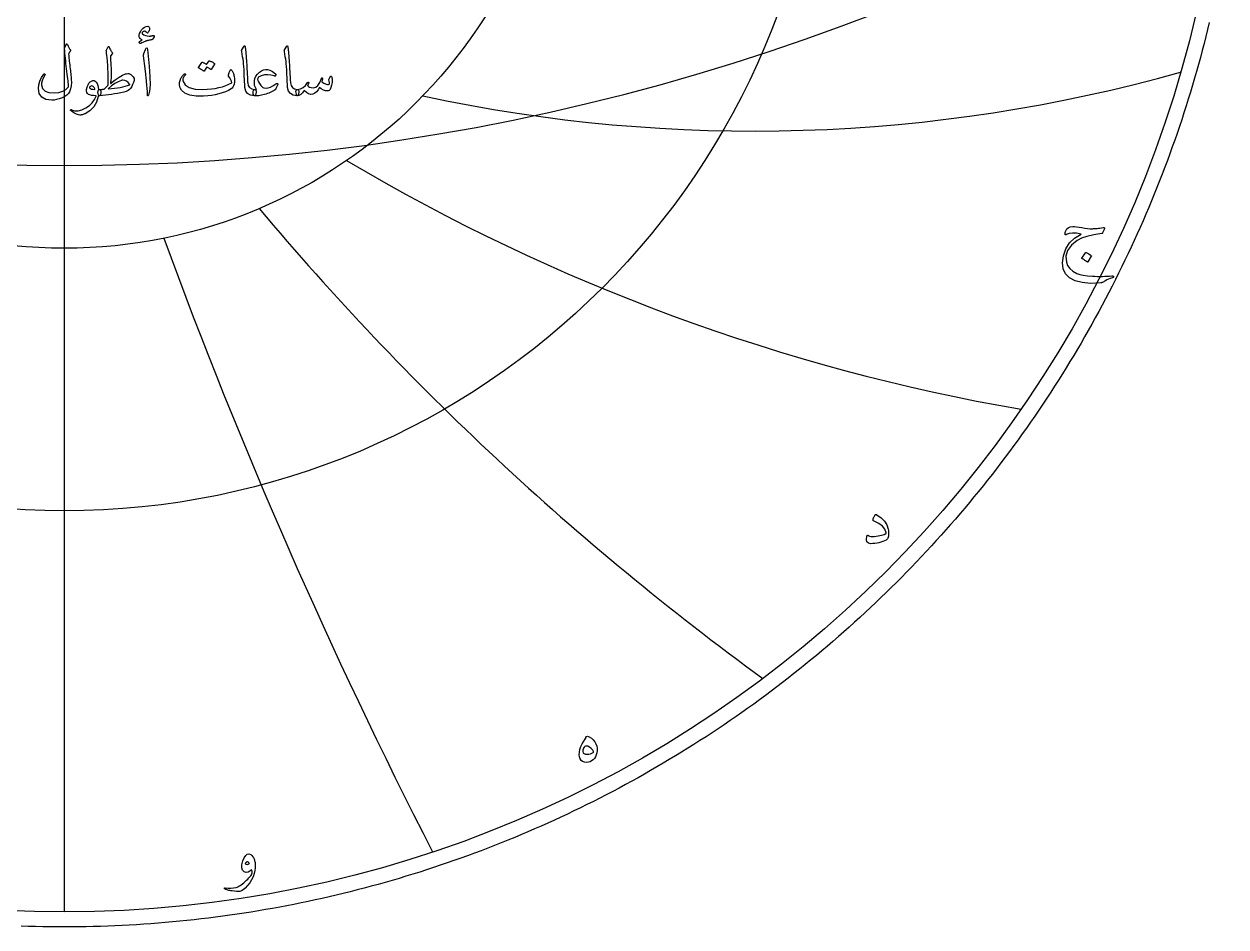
# Model space of a CAD drawing. Header units: millimetres. Extents: x -40.9 to 40.9, y -40.9 to 41.9.
# Drawn here: x -1.4 to 40.33, y -40.85 to -9.49 of the extents above; entities that cross this region are included whole.
import ezdxf

# ---------------------------------------------------------------- set-up
doc = ezdxf.new("R2010")
doc.units = ezdxf.units.MM
for name, color, linetype in [('CUT_OUTER', 1, 'Continuous'), ('ENGRAVE', 7, 'Continuous'), ('ENGRAVE_FINE', 8, 'Continuous'), ('TEXT', 5, 'Continuous')]:
    doc.layers.add(name, color=color, linetype=linetype)

msp = doc.modelspace()

# ---------------------------------------------------------------- linework, layer by layer
at = {"layer": 'CUT_OUTER'}
msp.add_lwpolyline([(39.7446, -9.4387), (39.6859, -9.6824), (39.6258, -9.9257), (39.5641, -10.1687), (39.501, -10.4113), (39.4364, -10.6534), (39.3703, -10.8952), (39.3027, -11.1366), (39.2336, -11.3775), (39.163, -11.618), (39.091, -11.8581), (39.0175, -12.0978), (38.9426, -12.3369), (38.8661, -12.5757), (38.7882, -12.8139), (38.7089, -13.0517), (38.6281, -13.2889), (38.5458, -13.5257), (38.4621, -13.762), (38.3769, -13.9977), (38.2903, -14.2329), (38.2022, -14.4676), (38.1128, -14.7017), (38.0218, -14.9353), (37.9295, -15.1683), (37.8357, -15.4008), (37.7405, -15.6326), (37.6438, -15.8639), (37.5458, -16.0946), (37.4463, -16.3246), (37.3455, -16.5541), (37.2432, -16.7829), (37.1395, -17.0111), (37.0344, -17.2387), (36.928, -17.4656), (36.8201, -17.6919), (36.7109, -17.9175), (36.6002, -18.1424), (36.4882, -18.3666), (36.3748, -18.5902), (36.2601, -18.813), (36.144, -19.0351), (36.0265, -19.2566), (35.9076, -19.4772), (35.7875, -19.6972), (35.6659, -19.9164), (35.5431, -20.1349), (35.4188, -20.3526), (35.2933, -20.5695), (35.1664, -20.7857), (35.0382, -21.0011), (34.9087, -21.2157), (34.7779, -21.4295), (34.6457, -21.6425), (34.5123, -21.8547), (34.3775, -22.066), (34.2415, -22.2765), (34.1041, -22.4862), (33.9655, -22.695), (33.8256, -22.903), (33.6845, -23.1101), (33.542, -23.3164), (33.3983, -23.5218), (33.2534, -23.7263), (33.1072, -23.9298), (32.9597, -24.1325), (32.811, -24.3343), (32.6611, -24.5352), (32.5099, -24.7351), (32.3576, -24.9341), (32.204, -25.1322), (32.0491, -25.3293), (31.8931, -25.5255), (31.7359, -25.7207), (31.5775, -25.915), (31.4179, -26.1082), (31.2571, -26.3005), (31.0951, -26.4918), (30.932, -26.6821), (30.7677, -26.8714), (30.6022, -27.0597), (30.4356, -27.2469), (30.2679, -27.4332), (30.099, -27.6184), (29.9289, -27.8026), (29.7578, -27.9857), (29.5855, -28.1677), (29.4121, -28.3487), (29.2376, -28.5287), (29.062, -28.7075), (28.8853, -28.8853), (28.7075, -29.062), (28.5287, -29.2376), (28.3487, -29.4121), (28.1677, -29.5855), (27.9857, -29.7578), (27.8026, -29.9289), (27.6184, -30.099), (27.4332, -30.2679), (27.2469, -30.4356), (27.0597, -30.6022), (26.8714, -30.7677), (26.6821, -30.932), (26.4918, -31.0951), (26.3005, -31.2571), (26.1082, -31.4179), (25.915, -31.5775), (25.7207, -31.7359), (25.5255, -31.8931), (25.3293, -32.0491), (25.1322, -32.204), (24.9341, -32.3576), (24.7351, -32.5099), (24.5352, -32.6611), (24.3343, -32.811), (24.1325, -32.9597), (23.9298, -33.1072), (23.7263, -33.2534), (23.5218, -33.3983), (23.3164, -33.542), (23.1101, -33.6845), (22.903, -33.8256), (22.695, -33.9655), (22.4862, -34.1041), (22.2765, -34.2415), (22.066, -34.3775), (21.8547, -34.5123), (21.6425, -34.6457), (21.4295, -34.7779), (21.2157, -34.9087), (21.0011, -35.0382), (20.7857, -35.1664), (20.5695, -35.2933), (20.3526, -35.4188), (20.1349, -35.5431), (19.9164, -35.6659), (19.6972, -35.7875), (19.4772, -35.9076), (19.2566, -36.0265), (19.0351, -36.144), (18.813, -36.2601), (18.5902, -36.3748), (18.3666, -36.4882), (18.1424, -36.6002), (17.9175, -36.7109), (17.6919, -36.8201), (17.4656, -36.928), (17.2387, -37.0344), (17.0111, -37.1395), (16.7829, -37.2432), (16.5541, -37.3455), (16.3246, -37.4463), (16.0946, -37.5458), (15.8639, -37.6438), (15.6326, -37.7405), (15.4008, -37.8357), (15.1683, -37.9295), (14.9353, -38.0218), (14.7017, -38.1128), (14.4676, -38.2022), (14.2329, -38.2903), (13.9977, -38.3769), (13.762, -38.4621), (13.5257, -38.5458), (13.2889, -38.6281), (13.0517, -38.7089), (12.8139, -38.7882), (12.5757, -38.8661), (12.3369, -38.9426), (12.0978, -39.0175), (11.8581, -39.091), (11.618, -39.163), (11.3775, -39.2336), (11.1366, -39.3027), (10.8952, -39.3703), (10.6534, -39.4364), (10.4113, -39.501), (10.1687, -39.5641), (9.9257, -39.6258), (9.6824, -39.6859), (9.4387, -39.7446), (9.1947, -39.8018), (8.9503, -39.8574), (8.7056, -39.9116), (8.4605, -39.9643), (8.2151, -40.0154), (7.9694, -40.0651), (7.7235, -40.1132), (7.4772, -40.1599), (7.2306, -40.205), (6.9838, -40.2486), (6.7367, -40.2907), (6.4894, -40.3313), (6.2418, -40.3703), (5.9939, -40.4079), (5.7459, -40.4439), (5.4976, -40.4784), (5.2491, -40.5113), (5.0005, -40.5428), (4.7516, -40.5727), (4.5026, -40.6011), (4.2534, -40.628), (4.004, -40.6533), (3.7545, -40.6771), (3.5048, -40.6994), (3.255, -40.7201), (3.0051, -40.7393), (2.7551, -40.757), (2.505, -40.7731), (2.2547, -40.7877), (2.0044, -40.8008), (1.754, -40.8123), (1.5036, -40.8223), (1.2531, -40.8308), (1.0025, -40.8377), (0.7519, -40.8431), (0.5013, -40.8469), (0.2507, -40.8492), (0, -40.85), (-0.2507, -40.8492), (-0.5013, -40.8469), (-0.7519, -40.8431), (-1.0025, -40.8377), (-1.2531, -40.8308), (-1.5036, -40.8223)], dxfattribs=at)
at = {"layer": 'ENGRAVE'}
for points in [[(0, -40.325), (0, 40.325)], [(0, -40.325), (0, -17.2788)]]:
    msp.add_lwpolyline(points, dxfattribs=at)
for radius in [40.325, 26.3963, 17.2788]:
    msp.add_circle((0, 0), radius, dxfattribs=at)
for centre, radius, start, end in [((23.9321, 41.4517), 54.6603, 257.86733, 285.72847), ((44.9321, 44.9321), 68.8081, 239.297187, 260.193047), ((82.2915, 47.511), 98.6202, 220.015345, 233.945919), ((183.2294, 49.0962), 191.5208, 200.166602, 207.131889)]:
    msp.add_arc(centre, radius, start, end, dxfattribs=at)
at = {"layer": 'ENGRAVE_FINE'}
msp.add_arc((0, 63.1506), 77.5573, 238.780109, 301.219891, dxfattribs=at)
at = {"layer": 'TEXT'}
for points in [[(3.0371, -10.0381), (3.0059, -10.0439), (2.9769, -10.0494), (2.9502, -10.0547), (2.9257, -10.0596), (2.9036, -10.0644), (2.8841, -10.0692), (2.8671, -10.074), (2.8526, -10.0788), (2.838, -10.0842), (2.8203, -10.0911), (2.7996, -10.0992), (2.776, -10.1087), (2.7493, -10.1197), (2.7197, -10.1324), (2.6871, -10.1467), (2.6514, -10.1626), (2.6369, -10.1674), (2.6245, -10.1674), (2.6142, -10.1626), (2.6059, -10.153), (2.601, -10.1295), (2.6149, -10.1021), (2.6477, -10.0709), (2.6993, -10.0357), (2.6598, -10.0132), (2.6299, -9.989), (2.6095, -9.9629), (2.5987, -9.9351), (2.5967, -9.8825), (2.6095, -9.8255), (2.6374, -9.764), (2.6802, -9.698), (2.7312, -9.6388), (2.7838, -9.598), (2.8378, -9.5754), (2.8934, -9.571), (2.9243, -9.5788), (2.9454, -9.595), (2.9567, -9.6195), (2.958, -9.6524), (2.9526, -9.6881), (2.9437, -9.7207), (2.9311, -9.7503), (2.9149, -9.777), (2.8987, -9.7957), (2.8838, -9.8039), (2.87, -9.8017), (2.8574, -9.789), (2.8431, -9.77), (2.8263, -9.756), (2.8071, -9.7472), (2.7856, -9.7435), (2.763, -9.7435), (2.7431, -9.7483), (2.7258, -9.7578), (2.7113, -9.7722), (2.7007, -9.7896), (2.6976, -9.8057), (2.7019, -9.8207), (2.7137, -9.8345), (2.758, -9.8673), (2.8119, -9.8914), (2.8754, -9.9068), (2.9484, -9.9135), (2.9548, -9.9133), (2.9619, -9.9126), (2.9698, -9.9115), (2.9784, -9.9099), (2.9877, -9.9081), (2.9978, -9.906), (3.0087, -9.9039), (3.0203, -9.9015), (3.0329, -9.8992), (3.0442, -9.8971), (3.0544, -9.895), (3.0634, -9.8932), (3.0713, -9.8916), (3.0784, -9.8905), (3.0845, -9.8898), (3.0898, -9.8896), (3.0996, -9.8906), (3.1077, -9.8938), (3.114, -9.899), (3.1185, -9.9063), (3.1213, -9.9134), (3.1227, -9.9201), (3.1225, -9.9265), (3.1209, -9.9327), (3.0977, -9.9761), (3.076, -10.0081), (3.0558, -10.0288), (3.0371, -10.0381)], [(0.0575, -10.2009), (0.0617, -10.1936), (0.0671, -10.1884), (0.0737, -10.1852), (0.0814, -10.1842), (0.0892, -10.1855), (0.0958, -10.1896), (0.1012, -10.1963), (0.1054, -10.2057), (0.1277, -10.2607), (0.1515, -10.3081), (0.1768, -10.3481), (0.2036, -10.3806), (0.2115, -10.3923), (0.2138, -10.4057), (0.2103, -10.421), (0.2012, -10.4381), (0.1954, -10.4463), (0.1898, -10.4542), (0.1846, -10.4619), (0.1796, -10.4692), (0.175, -10.4761), (0.1707, -10.4824), (0.1666, -10.4881), (0.1629, -10.4931), (0.1566, -10.5024), (0.1521, -10.5135), (0.1494, -10.5264), (0.1485, -10.5411), (0.1513, -10.5824), (0.1551, -10.6276), (0.1597, -10.6765), (0.1653, -10.7291), (0.1716, -10.7854), (0.1784, -10.8455), (0.1859, -10.9094), (0.194, -10.977), (0.2031, -11.0444), (0.2111, -11.1078), (0.218, -11.1672), (0.2239, -11.2225), (0.229, -11.2739), (0.2332, -11.3216), (0.2367, -11.3655), (0.2395, -11.4057), (0.2427, -11.5247), (0.2329, -11.6374), (0.2103, -11.7439), (0.1748, -11.844), (0.1403, -11.9028), (0.0868, -11.9572), (0.0145, -12.007), (-0.0766, -12.0524), (-0.1754, -12.09), (-0.2683, -12.1165), (-0.3551, -12.1319), (-0.4359, -12.1362), (-0.6383, -12.1084), (-0.7832, -12.032), (-0.8706, -11.9072), (-0.9006, -11.7338), (-0.8901, -11.6047), (-0.8563, -11.4782), (-0.7991, -11.3544), (-0.7185, -11.2333), (-0.7124, -11.2262), (-0.706, -11.2219), (-0.6992, -11.2202), (-0.6922, -11.2213), (-0.6847, -11.2241), (-0.679, -11.2279), (-0.6751, -11.2325), (-0.673, -11.238), (-0.6715, -11.2463), (-0.6718, -11.2542), (-0.6739, -11.2618), (-0.6778, -11.2692), (-0.7328, -11.3762), (-0.7706, -11.4674), (-0.7915, -11.5427), (-0.7952, -11.6021), (-0.7552, -11.7301), (-0.6688, -11.8195), (-0.5361, -11.8702), (-0.3569, -11.8823), (-0.1954, -11.8648), (-0.0581, -11.8243), (0.0549, -11.7606), (0.1437, -11.674), (0.1418, -11.6321), (0.1386, -11.5832), (0.1341, -11.5273), (0.1281, -11.4644), (0.1207, -11.3943), (0.1117, -11.3168), (0.101, -11.232), (0.0886, -11.1398), (0.0769, -11.0448), (0.0659, -10.9512), (0.0554, -10.8592), (0.0455, -10.7686), (0.0364, -10.6795), (0.0281, -10.5919), (0.0208, -10.5059), (0.0144, -10.4213), (0.0048, -10.3399), (0.0052, -10.3306), (0.0066, -10.3219), (0.0088, -10.3138), (0.012, -10.3063)], [(1.5185, -10.2872), (1.5242, -10.281), (1.5293, -10.277), (1.5338, -10.275), (1.5377, -10.2752), (1.5423, -10.2773), (1.5467, -10.2812), (1.5507, -10.2869), (1.5545, -10.2943), (1.5697, -10.3267), (1.5841, -10.3566), (1.5978, -10.3842), (1.6107, -10.4093), (1.6231, -10.4318), (1.635, -10.4512), (1.6464, -10.4677), (1.6575, -10.4812), (1.6655, -10.4922), (1.6682, -10.5039), (1.6655, -10.5162), (1.6575, -10.5291), (1.6095, -10.589), (1.6034, -10.5993), (1.5994, -10.6111), (1.5974, -10.6244), (1.5976, -10.6393), (1.6054, -10.7523), (1.6119, -10.8518), (1.6173, -10.9379), (1.6215, -11.0105), (1.6247, -11.0698), (1.6269, -11.1159), (1.6283, -11.1488), (1.6287, -11.1686), (1.6282, -11.227), (1.6266, -11.2824), (1.624, -11.3347), (1.6203, -11.3841), (1.6158, -11.4306), (1.6104, -11.474), (1.6044, -11.5144), (1.5976, -11.5518), (1.7603, -11.4273), (1.9012, -11.3315), (2.0202, -11.2644), (2.1173, -11.2261), (2.1606, -11.2159), (2.1994, -11.2117), (2.2336, -11.2135), (2.2634, -11.2213), (2.3055, -11.2431), (2.3455, -11.2776), (2.3833, -11.3246), (2.4191, -11.3841), (2.4247, -11.3984), (2.4269, -11.4147), (2.4258, -11.4331), (2.4215, -11.4536), (2.3977, -11.5273), (2.3694, -11.5973), (2.3366, -11.6638), (2.2994, -11.7267), (2.2631, -11.7671), (2.2119, -11.8021), (2.1458, -11.8317), (2.0646, -11.856), (1.956, -11.88), (1.8482, -11.9018), (1.7411, -11.9213), (1.6347, -11.9386), (1.5292, -11.9535), (1.4248, -11.9659), (1.3215, -11.9757), (1.2191, -11.9829), (1.2076, -11.9796), (1.197, -11.9698), (1.1873, -11.9533), (1.1784, -11.9302), (1.1706, -11.902), (1.1664, -11.8746), (1.1658, -11.8481), (1.1688, -11.8225), (1.1756, -11.8002), (1.1862, -11.7835), (1.2007, -11.7726), (1.2191, -11.7674), (1.2436, -11.766), (1.2667, -11.7644), (1.2885, -11.7624), (1.309, -11.7602), (1.328, -11.7579), (1.3458, -11.756), (1.3622, -11.7543), (1.3772, -11.753), (1.5113, -11.6237), (1.5125, -11.618), (1.5137, -11.6108), (1.5149, -11.6019), (1.5161, -11.5913), (1.5173, -11.5791), (1.5185, -11.5653), (1.5197, -11.5498), (1.5209, -11.5326), (1.522, -11.514), (1.5227, -11.494), (1.5232, -11.4727), (1.5233, -11.45), (1.5233, -11.4261), (1.5233, -11.4012), (1.5233, -11.3752), (1.5233, -11.3482), (1.523, -11.3177), (1.5221, -11.2812), (1.5206, -11.2386), (1.5185, -11.1901), (1.5158, -11.1359), (1.5125, -11.0764), (1.5087, -11.0114), (1.5042, -10.941), (1.4938, -10.7849), (1.4844, -10.6614), (1.4759, -10.5705), (1.4682, -10.5123), (1.4621, -10.4749), (1.4581, -10.4464), (1.4561, -10.427), (1.4563, -10.4165), (1.4635, -10.3967), (1.4709, -10.3782), (1.4785, -10.3608), (1.4862, -10.3446), (1.4941, -10.3294), (1.5021, -10.3147), (1.5102, -10.3006), (1.5185, -10.2872)], [(2.8191, -10.3782), (2.842, -10.3339), (2.8604, -10.3183), (2.8743, -10.3315), (2.8838, -10.3734), (2.9389, -10.9602), (2.9716, -11.3204), (2.979, -11.6081), (2.9609, -11.8234), (2.9173, -11.9662), (2.9094, -11.9778), (2.9023, -11.9841), (2.8962, -11.985), (2.891, -11.9805), (2.8868, -11.9735), (2.8838, -11.9644), (2.882, -11.9531), (2.8814, -11.9398), (2.8814, -11.8361), (2.8766, -11.7261), (2.867, -11.6097), (2.8526, -11.4871), (2.8495, -11.4551), (2.8401, -11.3686), (2.8243, -11.2276), (2.8023, -11.0321), (2.7496, -10.5985), (2.7484, -10.5755), (2.7496, -10.5542), (2.7532, -10.5348), (2.7592, -10.5171)], [(6.2394, -10.2584), (6.244, -10.2512), (6.2484, -10.2464), (6.2524, -10.2441), (6.2562, -10.2441), (6.2618, -10.2472), (6.2669, -10.2566), (6.2714, -10.2723), (6.2753, -10.2943), (6.2951, -10.4732), (6.3112, -10.6387), (6.3238, -10.7906), (6.3328, -10.9291), (6.3386, -11.0475), (6.3439, -11.1536), (6.3487, -11.2475), (6.3532, -11.3291), (6.357, -11.3984), (6.3601, -11.4554), (6.3624, -11.5002), (6.3639, -11.5326), (6.3852, -11.63), (6.4322, -11.7015), (6.505, -11.7473), (6.6035, -11.7674), (6.6309, -11.7746), (6.6484, -11.7913), (6.656, -11.8177), (6.6538, -11.8536), (6.6425, -11.9102), (6.6304, -11.9506), (6.6174, -11.9749), (6.6035, -11.9829), (6.4648, -11.9647), (6.3627, -11.9099), (6.2972, -11.8186), (6.2681, -11.6907), (6.2636, -11.6296), (6.2595, -11.5683), (6.2558, -11.5068), (6.2526, -11.4452), (6.2496, -11.3835), (6.2469, -11.3216), (6.2443, -11.2595), (6.2418, -11.1973), (6.2373, -11.0787), (6.231, -10.9719), (6.2229, -10.8769), (6.213, -10.7937), (6.2014, -10.7139), (6.1879, -10.6288), (6.1726, -10.5384), (6.1556, -10.4428), (6.1533, -10.4256), (6.1538, -10.4099), (6.1569, -10.3957), (6.1627, -10.383)], [(7.722, -10.2584), (7.7266, -10.2512), (7.731, -10.2464), (7.735, -10.2441), (7.7388, -10.2441), (7.7445, -10.2472), (7.7495, -10.2566), (7.754, -10.2723), (7.7579, -10.2943), (7.7777, -10.4732), (7.7939, -10.6387), (7.8064, -10.7906), (7.8154, -10.9291), (7.8212, -11.0475), (7.8265, -11.1536), (7.8314, -11.2475), (7.8358, -11.3291), (7.8396, -11.3984), (7.8427, -11.4554), (7.845, -11.5002), (7.8465, -11.5326), (7.8678, -11.63), (7.9148, -11.7015), (7.9876, -11.7473), (8.0861, -11.7674), (8.1135, -11.7746), (8.131, -11.7913), (8.1386, -11.8177), (8.1364, -11.8536), (8.1251, -11.9102), (8.113, -11.9506), (8.1, -11.9749), (8.0861, -11.9829), (7.9474, -11.9647), (7.8454, -11.9099), (7.7798, -11.8186), (7.7507, -11.6907), (7.7462, -11.6296), (7.7421, -11.5683), (7.7384, -11.5068), (7.7352, -11.4452), (7.7323, -11.3835), (7.7295, -11.3216), (7.7269, -11.2595), (7.7244, -11.1973), (7.7199, -11.0787), (7.7136, -10.9719), (7.7055, -10.8769), (7.6957, -10.7937), (7.684, -10.7139), (7.6705, -10.6288), (7.6552, -10.5384), (7.6382, -10.4428), (7.6359, -10.4256), (7.6364, -10.4099), (7.6395, -10.3957), (7.6454, -10.383)], [(5.0227, -10.7734), (5.0256, -10.7704), (5.0298, -10.7686), (5.0352, -10.768), (5.0418, -10.7686), (5.0654, -10.7774), (5.0882, -10.7872), (5.1103, -10.7978), (5.1316, -10.8093), (5.1524, -10.8219), (5.1727, -10.8357), (5.1925, -10.8506), (5.2119, -10.8668), (5.2156, -10.8717), (5.2173, -10.877), (5.2168, -10.8825), (5.2143, -10.8883), (5.0993, -11.0704), (5.0962, -11.0728), (5.0915, -11.0728), (5.0854, -11.0704), (5.0777, -11.0656), (5.0725, -11.0612), (5.064, -11.0551), (5.0521, -11.0474), (5.037, -11.038), (5.0185, -11.0269), (4.9963, -11.0138), (4.9706, -10.9988), (4.9412, -10.9818), (4.8502, -11.1231), (4.846, -11.1274), (4.8406, -11.1285), (4.834, -11.1262), (4.8262, -11.1207), (4.8195, -11.1159), (4.8089, -11.1087), (4.7944, -11.0991), (4.776, -11.0871), (4.7533, -11.0728), (4.7263, -11.056), (4.6947, -11.0368), (4.6586, -11.0153), (4.6548, -11.0117), (4.6532, -11.0081), (4.6536, -11.0045), (4.6562, -11.0009), (4.7736, -10.8261), (4.7766, -10.8231), (4.7807, -10.8213), (4.7861, -10.8207), (4.7927, -10.8213), (4.8128, -10.8278), (4.8322, -10.8354), (4.8511, -10.844), (4.8694, -10.8536), (4.887, -10.8642), (4.9041, -10.8755), (4.9206, -10.8875), (4.9364, -10.9003)], [(5.8035, -11.0919), (5.8196, -11.1121), (5.8343, -11.1345), (5.8477, -11.1589), (5.8598, -11.1853), (5.8705, -11.2138), (5.8798, -11.244), (5.8878, -11.2761), (5.8945, -11.3099), (5.9032, -11.3779), (5.9053, -11.4452), (5.9008, -11.512), (5.8897, -11.5782), (5.8729, -11.6371), (5.8514, -11.6847), (5.825, -11.721), (5.7939, -11.7458), (5.6951, -11.7981), (5.5903, -11.8446), (5.4795, -11.8855), (5.3628, -11.9207), (5.24, -11.9499), (5.1113, -11.9728), (4.9765, -11.9894), (4.8358, -11.9997), (4.5721, -11.997), (4.3556, -11.9602), (4.1864, -11.8892), (4.0646, -11.7841), (4.0146, -11.702), (3.9915, -11.6135), (3.9954, -11.5187), (4.0263, -11.4177), (4.0367, -11.3959), (4.0487, -11.3737), (4.0624, -11.351), (4.0778, -11.3279), (4.0948, -11.3043), (4.1134, -11.2803), (4.1337, -11.2558), (4.1556, -11.2309), (4.1629, -11.2238), (4.1706, -11.2195), (4.1785, -11.2178), (4.1867, -11.2189), (4.1923, -11.221), (4.1969, -11.2249), (4.2007, -11.2306), (4.2035, -11.238), (4.2049, -11.2451), (4.2041, -11.2518), (4.2013, -11.2583), (4.1963, -11.2644), (4.1758, -11.2888), (4.1574, -11.3141), (4.1411, -11.3403), (4.1269, -11.3674), (4.1171, -11.3933), (4.1119, -11.4183), (4.1111, -11.4424), (4.1149, -11.4656), (4.1897, -11.6011), (4.3305, -11.6961), (4.537, -11.7508), (4.8095, -11.765), (4.9593, -11.7592), (5.102, -11.7467), (5.2377, -11.7275), (5.3664, -11.7015), (5.4881, -11.6688), (5.6032, -11.6294), (5.7115, -11.5832), (5.8131, -11.5303), (5.8032, -11.4809), (5.7807, -11.4261), (5.7457, -11.3659), (5.6981, -11.3003), (5.6966, -11.294), (5.6969, -11.2824), (5.699, -11.2653), (5.7029, -11.2428), (5.7039, -11.2406), (5.7047, -11.2386), (5.7051, -11.237), (5.7053, -11.2356), (5.7131, -11.2051), (5.7244, -11.171), (5.7394, -11.1333), (5.758, -11.0919), (5.7662, -11.0794), (5.7765, -11.0752), (5.789, -11.0794), (5.8035, -11.0919)], [(7.4106, -11.5925), (7.346, -11.7362), (7.3377, -11.7505), (7.3298, -11.762), (7.3222, -11.7708), (7.3148, -11.777), (7.2775, -11.8025), (7.2376, -11.8264), (7.1949, -11.8486), (7.1496, -11.8692), (7.1017, -11.8884), (7.0514, -11.9066), (6.9987, -11.9237), (6.9436, -11.9398), (6.8406, -11.965), (6.7496, -11.9805), (6.6705, -11.9865), (6.6035, -11.9829), (6.5779, -11.9713), (6.5609, -11.9482), (6.5527, -11.9138), (6.5532, -11.868), (6.5593, -11.8267), (6.5681, -11.7961), (6.5797, -11.7764), (6.5939, -11.7674), (6.5963, -11.7674), (6.5987, -11.7674), (6.6011, -11.7674), (6.6035, -11.7674), (6.6213, -11.7692), (6.6388, -11.7698), (6.656, -11.7692), (6.6729, -11.7674), (6.6439, -11.7244), (6.6214, -11.677), (6.6056, -11.625), (6.5963, -11.5686), (6.5949, -11.4675), (6.6124, -11.3776), (6.6488, -11.2987), (6.7041, -11.2309), (6.7752, -11.1675), (6.8448, -11.1189), (6.9129, -11.0849), (6.9795, -11.0656), (7.0514, -11.0657), (7.1328, -11.0925), (7.2238, -11.146), (7.3244, -11.2261), (7.3358, -11.2385), (7.3412, -11.2518), (7.3406, -11.266), (7.334, -11.2812), (7.3246, -11.2928), (7.313, -11.2991), (7.2994, -11.3), (7.2837, -11.2955), (7.171, -11.2629), (7.0579, -11.2512), (6.9446, -11.2605), (6.831, -11.2907), (6.7859, -11.3097), (6.7514, -11.3309), (6.7273, -11.3541), (6.7136, -11.3794), (6.7103, -11.4114), (6.7196, -11.4524), (6.7415, -11.5024), (6.7759, -11.5614), (6.8178, -11.621), (6.8573, -11.6656), (6.8945, -11.6952), (6.9292, -11.7099), (7.0048, -11.7174), (7.0807, -11.7087), (7.1569, -11.6838), (7.2334, -11.6428), (7.3028, -11.5949), (7.3388, -11.5722), (7.3675, -11.559), (7.3891, -11.5554), (7.4034, -11.5614), (7.4093, -11.5687), (7.4124, -11.5764), (7.4129, -11.5843), (7.4106, -11.5925)], [(1.1712, -12.0093), (1.1151, -12.2064), (1.0209, -12.3716), (0.8888, -12.5046), (0.7185, -12.6057), (0.6947, -12.6159), (0.6712, -12.6251), (0.648, -12.6333), (0.6251, -12.6404), (0.6027, -12.6463), (0.5808, -12.6509), (0.5596, -12.6541), (0.5389, -12.656), (0.4874, -12.6486), (0.4192, -12.6218), (0.3341, -12.5756), (0.2323, -12.5099), (0.2214, -12.5004), (0.215, -12.4913), (0.213, -12.4825), (0.2156, -12.4739), (0.2213, -12.4674), (0.2287, -12.4644), (0.238, -12.465), (0.2491, -12.4692), (0.3549, -12.5034), (0.4736, -12.5033), (0.6052, -12.4687), (0.7497, -12.3997), (0.8676, -12.3196), (0.9652, -12.2254), (1.0425, -12.1172), (1.0994, -11.9949), (1.0989, -11.9906), (1.0976, -11.9871), (1.0953, -11.9846), (1.0922, -11.9829), (1.0097, -11.9781), (0.9395, -11.9686), (0.8816, -11.9542), (0.8359, -11.935), (0.8006, -11.9054), (0.7784, -11.8644), (0.7694, -11.812), (0.7736, -11.7482), (0.775, -11.7398), (0.7766, -11.7311), (0.7786, -11.7224), (0.7808, -11.7135), (0.7834, -11.7043), (0.7862, -11.6946), (0.7894, -11.6845), (0.7928, -11.674), (0.8209, -11.6055), (0.8551, -11.5488), (0.8952, -11.5038), (0.9413, -11.4704), (0.9885, -11.4521), (1.0317, -11.4524), (1.0711, -11.4713), (1.1066, -11.5087), (1.1376, -11.5608), (1.1611, -11.6213), (1.1771, -11.6901), (1.1856, -11.7674), (1.1903, -11.7673), (1.1949, -11.7671), (1.1993, -11.7667), (1.2036, -11.7662), (1.2078, -11.7657), (1.2123, -11.7653), (1.2168, -11.7651), (1.2215, -11.765), (1.2377, -11.7684), (1.2503, -11.7788), (1.2593, -11.796), (1.2646, -11.8201), (1.2669, -11.8466), (1.2664, -11.8734), (1.2633, -11.9005), (1.2575, -11.9278), (1.2498, -11.952), (1.2413, -11.9692), (1.2319, -11.9795), (1.2215, -11.9829), (1.176, -11.9829), (1.1757, -11.9873), (1.1748, -11.9931), (1.1733, -12.0005), (1.1712, -12.0093)], [(1.0563, -11.741), (1.0311, -11.6972), (1.0036, -11.6662), (0.9736, -11.6481), (0.9413, -11.6428), (0.922, -11.6479), (0.9048, -11.656), (0.8897, -11.6671), (0.8766, -11.6811), (0.8724, -11.6886), (0.8718, -11.6967), (0.8748, -11.7054), (0.8814, -11.7147), (0.9061, -11.7364), (0.9419, -11.7512), (0.9888, -11.7591), (1.0467, -11.7602), (1.0527, -11.759), (1.0563, -11.7554), (1.0575, -11.7494), (1.0563, -11.741)], [(2.0335, -11.4416), (2.0214, -11.4421), (2.0089, -11.4434), (1.9962, -11.4457), (1.9832, -11.4488), (1.8655, -11.4951), (1.7497, -11.5596), (1.6356, -11.6424), (1.5233, -11.7434), (1.6354, -11.7329), (1.7419, -11.7207), (1.8426, -11.7066), (1.9377, -11.6907), (2.0271, -11.6729), (2.1107, -11.653), (2.1887, -11.631), (2.261, -11.6069), (2.2678, -11.6041), (2.2712, -11.6003), (2.2714, -11.5957), (2.2682, -11.5901), (2.2167, -11.527), (2.1604, -11.4812), (2.0994, -11.4527), (2.0335, -11.4416)], [(9.2477, -11.3003), (9.253, -11.2967), (9.2591, -11.2979), (9.2661, -11.3039), (9.2741, -11.3147), (9.2826, -11.333), (9.289, -11.359), (9.2934, -11.3928), (9.2956, -11.4344), (9.2964, -11.4818), (9.2938, -11.5279), (9.288, -11.5728), (9.2789, -11.6165), (9.2522, -11.7015), (9.2226, -11.7626), (9.1899, -11.7997), (9.1543, -11.8129), (9.07, -11.8079), (8.992, -11.7859), (8.9203, -11.7469), (8.8549, -11.6907), (8.81, -11.7792), (8.7567, -11.8482), (8.695, -11.8978), (8.625, -11.9278), (8.5515, -11.9344), (8.4771, -11.9159), (8.4018, -11.8722), (8.3256, -11.8033), (8.2639, -11.8819), (8.2034, -11.938), (8.1441, -11.9717), (8.0861, -11.9829), (8.0744, -11.9764), (8.0633, -11.9566), (8.0528, -11.9237), (8.043, -11.8776), (8.0394, -11.832), (8.0453, -11.7985), (8.0609, -11.777), (8.0861, -11.7674), (8.1965, -11.7424), (8.2932, -11.6937), (8.3762, -11.6214), (8.4453, -11.5255), (8.4491, -11.5202), (8.4531, -11.5165), (8.4575, -11.5142), (8.4621, -11.5135), (8.4678, -11.5141), (8.4729, -11.5159), (8.4774, -11.5189), (8.4813, -11.5231), (8.4835, -11.5359), (8.4783, -11.5578), (8.4655, -11.5886), (8.4453, -11.6285), (8.4718, -11.6591), (8.513, -11.6817), (8.5688, -11.6963), (8.6393, -11.7027), (8.7272, -11.6843), (8.804, -11.6243), (8.8697, -11.5226), (8.9244, -11.3794), (8.9271, -11.372), (8.9304, -11.3668), (8.9343, -11.3636), (8.9387, -11.3626), (8.9455, -11.3632), (8.9513, -11.365), (8.9563, -11.368), (8.9603, -11.3722), (8.9633, -11.3782), (8.9651, -11.3841), (8.9657, -11.3901), (8.9651, -11.3961), (8.9411, -11.4967), (8.9691, -11.5216), (9.0028, -11.5434), (9.0422, -11.5623), (9.0872, -11.5782), (9.1311, -11.5885), (9.1645, -11.5907), (9.1874, -11.5849), (9.1998, -11.571), (9.2039, -11.5497), (9.2016, -11.5195), (9.1931, -11.4803), (9.1783, -11.4321), (9.1808, -11.4184), (9.1932, -11.3919), (9.2155, -11.3526), (9.2477, -11.3003)], [(36.1053, -16.6075), (36.044, -16.7455), (36.0384, -16.7546), (36.0318, -16.7614), (36.0243, -16.766), (36.0159, -16.7684), (35.7324, -16.8132), (35.4953, -16.8681), (35.3045, -16.9332), (35.16, -17.0086), (34.9574, -17.1739), (34.8272, -17.3554), (34.7696, -17.5533), (34.7844, -17.7674), (34.8295, -17.8833), (34.9058, -17.9858), (35.0134, -18.0749), (35.1523, -18.1506), (35.2499, -18.1845), (35.3714, -18.2119), (35.5169, -18.233), (35.6863, -18.2477), (35.7764, -18.252), (35.8651, -18.2547), (35.9526, -18.2558), (36.0389, -18.2554), (36.1235, -18.2534), (36.2062, -18.2503), (36.287, -18.2458), (36.3659, -18.24), (36.3844, -18.2388), (36.3991, -18.24), (36.41, -18.2439), (36.417, -18.2503), (36.4208, -18.2581), (36.4221, -18.2662), (36.4208, -18.2747), (36.417, -18.2835), (36.4142, -18.2882), (36.4109, -18.2921), (36.4072, -18.2952), (36.4029, -18.2975), (36.3984, -18.2995), (36.3937, -18.3017), (36.3888, -18.304), (36.3838, -18.3065), (36.3102, -18.3299), (36.2452, -18.3544), (36.1888, -18.3797), (36.1411, -18.4061), (36.1105, -18.4251), (36.0826, -18.4412), (36.0575, -18.4545), (36.035, -18.4649), (36.0156, -18.4728), (35.9996, -18.4789), (35.9869, -18.4831), (35.9775, -18.4853), (35.6282, -18.4982), (35.3312, -18.4732), (35.0865, -18.4101), (34.8943, -18.309), (34.7554, -18.1704), (34.6733, -17.9973), (34.6481, -17.7897), (34.6797, -17.5477), (34.7634, -17.3038), (34.8943, -17.0961), (35.0725, -16.9244), (35.298, -16.7889), (35.1383, -16.7584), (34.999, -16.7512), (34.8802, -16.7673), (34.7819, -16.8068), (34.7733, -16.81), (34.7653, -16.8119), (34.7579, -16.8125), (34.7512, -16.8119), (34.7456, -16.8098), (34.7416, -16.8061), (34.7393, -16.8009), (34.7385, -16.794), (34.742, -16.7622), (34.7474, -16.7308), (34.7547, -16.6996), (34.764, -16.6688), (34.7966, -16.6089), (34.8483, -16.5647), (34.9192, -16.5361), (35.0093, -16.5232), (35.0663, -16.5237), (35.1376, -16.5302), (35.2234, -16.5428), (35.3235, -16.5615), (35.4268, -16.5802), (35.5221, -16.5928), (35.6095, -16.5993), (35.6889, -16.5998), (35.727, -16.5981), (35.7674, -16.5957), (35.81, -16.5924), (35.8549, -16.5883), (35.902, -16.5833), (35.9514, -16.5772), (36.0029, -16.5699), (36.0567, -16.5615), (36.0876, -16.5605), (36.1059, -16.5679), (36.1118, -16.5835), (36.1053, -16.6075)], [(35.4461, -17.4353), (35.4493, -17.4321), (35.4538, -17.4301), (35.4596, -17.4295), (35.4666, -17.4301), (35.5162, -17.4503), (35.563, -17.4749), (35.6069, -17.5039), (35.648, -17.5375), (35.652, -17.5426), (35.6537, -17.5477), (35.6532, -17.5528), (35.6505, -17.5579), (35.5305, -17.7521), (35.526, -17.7567), (35.5202, -17.7578), (35.5132, -17.7554), (35.5049, -17.7495), (35.4977, -17.7444), (35.4864, -17.7367), (35.4709, -17.7265), (35.4513, -17.7137), (35.4271, -17.6984), (35.3982, -17.6805), (35.3645, -17.6601), (35.3261, -17.6371), (35.321, -17.6333), (35.3184, -17.6294), (35.3184, -17.6256), (35.321, -17.6218)], [(28.0722, -26.7013), (28.0824, -26.6709), (28.0923, -26.6435), (28.1022, -26.6192), (28.1118, -26.5979), (28.1212, -26.5794), (28.13, -26.5637), (28.1384, -26.5507), (28.1463, -26.5404), (28.1586, -26.5305), (28.1725, -26.5263), (28.188, -26.5279), (28.2051, -26.5353), (28.3563, -26.6367), (28.4727, -26.7543), (28.5543, -26.8883), (28.6011, -27.0386), (28.6076, -27.0815), (28.6119, -27.1235), (28.614, -27.1646), (28.6138, -27.2046), (28.6113, -27.2434), (28.6062, -27.2806), (28.5985, -27.3163), (28.5883, -27.3503), (28.5792, -27.3685), (28.5672, -27.3848), (28.5524, -27.3991), (28.5346, -27.4116), (28.4736, -27.4414), (28.4107, -27.4671), (28.3459, -27.4887), (28.2792, -27.5061), (28.2108, -27.5197), (28.1412, -27.5297), (28.0703, -27.5363), (27.9981, -27.5393), (27.9125, -27.525), (27.8602, -27.4767), (27.841, -27.3947), (27.8551, -27.2787), (27.8598, -27.2661), (27.8666, -27.2564), (27.8752, -27.2495), (27.8857, -27.2455), (27.8948, -27.2466), (27.9042, -27.25), (27.914, -27.2556), (27.924, -27.2634), (27.9552, -27.2802), (27.9975, -27.2896), (28.051, -27.2917), (28.1157, -27.2864), (28.256, -27.266), (28.3705, -27.243), (28.4591, -27.2174), (28.5219, -27.1893), (28.5251, -27.1855), (28.527, -27.1791), (28.5276, -27.1701), (28.527, -27.1587), (28.4837, -27.0379), (28.3999, -26.9313), (28.2755, -26.8387), (28.1105, -26.7601), (28.089, -26.7488), (28.0754, -26.7352), (28.0698, -26.7194), (28.0722, -26.7013)], [(18.1149, -34.2399), (18.1368, -34.2298), (18.1615, -34.2277), (18.1891, -34.2336), (18.2196, -34.2475), (18.2955, -34.2983), (18.3595, -34.3561), (18.4117, -34.4209), (18.4521, -34.4928), (18.4801, -34.5677), (18.4949, -34.6442), (18.4967, -34.7222), (18.4853, -34.8019), (18.4647, -34.8746), (18.4361, -34.9392), (18.3996, -34.9959), (18.355, -35.0446), (18.3047, -35.0838), (18.2509, -35.1117), (18.1936, -35.1285), (18.1328, -35.1341), (18.0532, -35.1283), (17.9884, -35.106), (17.9383, -35.067), (17.9028, -35.0114), (17.8816, -34.9439), (17.8741, -34.8664), (17.8803, -34.7791), (17.9003, -34.6818), (17.9327, -34.5809), (17.9763, -34.4851), (18.031, -34.3944), (18.097, -34.3088), (18.0992, -34.3048), (18.1008, -34.298), (18.1018, -34.2882), (18.1021, -34.2756), (18.1029, -34.2619), (18.1053, -34.2514), (18.1093, -34.244), (18.1149, -34.2399)], [(18.3576, -34.7892), (18.3683, -34.7757), (18.3697, -34.7585), (18.3619, -34.7374), (18.3448, -34.7125), (18.2856, -34.648), (18.2279, -34.6026), (18.1719, -34.5765), (18.1174, -34.5694), (18.0916, -34.5741), (18.0676, -34.588), (18.0456, -34.6111), (18.0255, -34.6435), (18.0093, -34.6785), (17.9993, -34.7093), (17.9953, -34.736), (17.9974, -34.7585), (18.0152, -34.7998), (18.0459, -34.8294), (18.0893, -34.8471), (18.1455, -34.853), (18.2076, -34.849), (18.2637, -34.8371), (18.3137, -34.8171), (18.3576, -34.7892)], [(6.1975, -38.5567), (6.2441, -38.4485), (6.2946, -38.3715), (6.3489, -38.3258), (6.407, -38.3115), (6.4434, -38.3179), (6.4785, -38.337), (6.5124, -38.369), (6.545, -38.4137), (6.5606, -38.4395), (6.5743, -38.466), (6.5861, -38.4932), (6.596, -38.521), (6.6045, -38.5496), (6.612, -38.5791), (6.6186, -38.6096), (6.6242, -38.6411), (6.6294, -38.7111), (6.6248, -38.7937), (6.6103, -38.8887), (6.5858, -38.9962), (6.5497, -39.1075), (6.5002, -39.214), (6.4373, -39.3157), (6.361, -39.4126), (6.281, -39.4971), (6.2096, -39.5589), (6.1469, -39.598), (6.0927, -39.6144), (6.0375, -39.6173), (5.9739, -39.6157), (5.9021, -39.6097), (5.8219, -39.5991), (5.7813, -39.5925), (5.7437, -39.5854), (5.7091, -39.5778), (5.6776, -39.5697), (5.6489, -39.5615), (5.623, -39.5534), (5.5997, -39.5455), (5.5792, -39.5378), (5.5671, -39.5311), (5.5588, -39.5237), (5.5543, -39.5158), (5.5537, -39.5071), (5.5577, -39.4985), (5.5645, -39.4931), (5.5743, -39.4909), (5.5869, -39.4918), (5.6854, -39.5014), (5.7817, -39.502), (5.8757, -39.4937), (5.9676, -39.4765), (5.9959, -39.4677), (6.0273, -39.4541), (6.0617, -39.4358), (6.0991, -39.4126), (6.1396, -39.3847), (6.1831, -39.3519), (6.2297, -39.3144), (6.2792, -39.2721), (6.3278, -39.2283), (6.3712, -39.1865), (6.4095, -39.1466), (6.4428, -39.1086), (6.4707, -39.0723), (6.4932, -39.0377), (6.5103, -39.0046), (6.522, -38.9732), (6.5153, -38.9256), (6.5079, -38.8901), (6.4999, -38.8668), (6.4913, -38.8557), (6.4394, -38.9168), (6.3808, -38.9495), (6.3155, -38.9539), (6.2435, -38.9297), (6.1841, -38.8777), (6.1566, -38.7982), (6.1611, -38.6912), (6.1975, -38.5567)], [(6.43, -38.6513), (6.3923, -38.6056), (6.3533, -38.5887), (6.3131, -38.6005), (6.2716, -38.6411), (6.3054, -38.6685), (6.3431, -38.6794), (6.3846, -38.6736), (6.43, -38.6513)]]:
    msp.add_lwpolyline(points, close=True, dxfattribs=at)

doc.saveas('drawing.dxf')
